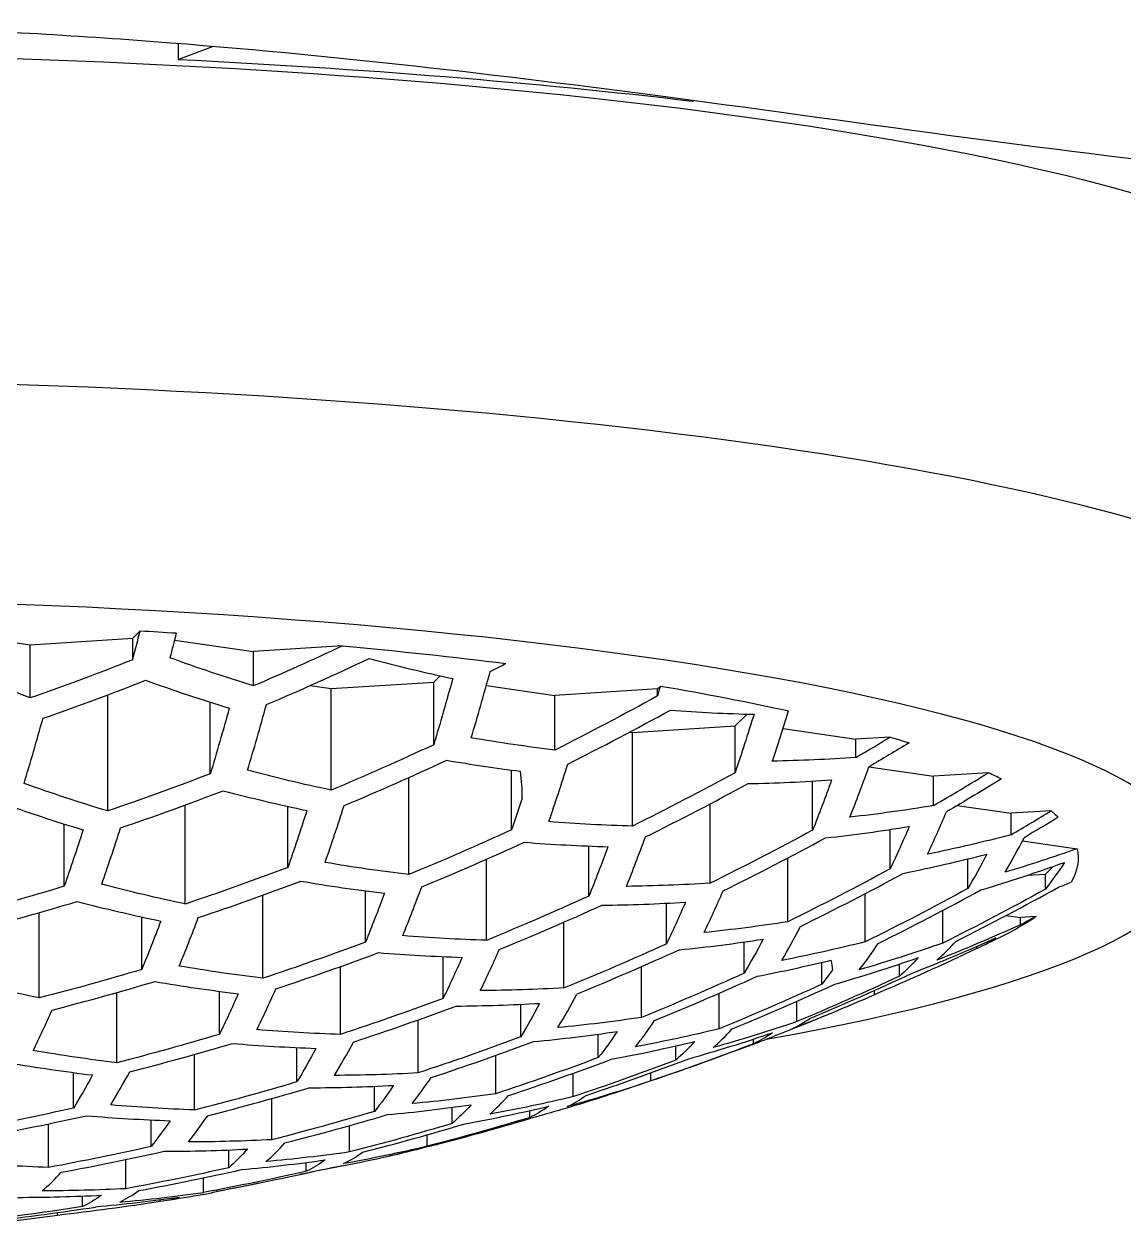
# Model space of a CAD drawing. Header units: millimetres. Extents: x 240 to 1080, y -29 to 565.
# Drawn here: x 377.2 to 383.01, y 332.23 to 338.58 of the extents above; entities that cross this region are included whole.
import ezdxf

# ---------------------------------------------------------------- set-up
doc = ezdxf.new("R2010")
doc.units = ezdxf.units.MM
doc.header["$LTSCALE"] = 0.75

msp = doc.modelspace()

# ---------------------------------------------------------------- linework, layer by layer
for p, q in [((378.0134, 338.3891), (378.0134, 338.4726)), ((378.1971, 338.4576), (378.0134, 338.3891)), ((380.7323, 338.169), (380.7386, 338.1713)), ((376.8261, 335.3538), (377.2293, 335.295)), ((377.2293, 335.295), (377.7718, 335.3293)), ((377.7718, 335.3293), (377.8115, 335.3685)), ((377.7718, 335.2149), (377.7718, 335.3293)), ((377.9932, 335.3197), (378.411, 335.2589)), ((377.2293, 335.0132), (377.2293, 335.295)), ((378.8814, 335.2886), (378.411, 335.2589)), ((378.411, 335.0774), (378.411, 335.2589)), ((379.364, 335.0973), (379.3974, 335.1302)), ((378.7113, 335.0791), (378.8214, 335.063)), ((378.8214, 335.063), (379.364, 335.0973)), ((378.8214, 334.526), (378.8214, 335.063)), ((379.364, 334.766), (379.364, 335.0973)), ((379.6424, 335.0797), (380.0047, 335.027)), ((380.5472, 335.0612), (380.5625, 335.0763)), ((377.6397, 334.4158), (377.6397, 335.0296)), ((380.5472, 335.0612), (380.0047, 335.027)), ((380.0047, 334.7379), (380.0047, 335.027)), ((380.5472, 335.0239), (380.5472, 335.0612)), ((378.1822, 334.6127), (378.1822, 334.9904)), ((380.9576, 334.8654), (381.021, 334.9279)), ((380.4014, 334.8331), (380.4151, 334.8311)), ((380.4151, 334.8311), (380.9576, 334.8654)), ((380.4151, 334.3358), (380.4151, 334.8311)), ((380.9576, 334.6182), (380.9576, 334.8654)), ((381.2113, 334.8511), (381.5969, 334.795)), ((381.778, 334.8064), (381.5969, 334.795)), ((381.5969, 334.6987), (381.5969, 334.795)), ((379.7744, 334.3157), (379.7744, 334.632)), ((381.6652, 334.649), (382.0073, 334.5991)), ((379.2319, 334.0793), (379.2319, 334.5923)), ((381.368, 334.3144), (381.368, 334.5732)), ((382.2974, 334.6175), (382.0073, 334.5991)), ((382.0073, 334.444), (382.0073, 334.5991)), ((378.0501, 333.9239), (378.0501, 334.4476)), ((378.5926, 334.1176), (378.5926, 334.4398)), ((380.8255, 334.034), (380.8255, 334.4532)), ((382.1328, 334.4448), (382.4177, 334.4033)), ((382.6302, 334.4168), (382.4177, 334.4033)), ((382.4177, 334.2902), (382.4177, 334.4033)), ((377.4094, 334.0177), (377.4094, 334.347)), ((381.7785, 334.1103), (381.7785, 334.3179)), ((382.4779, 334.2586), (382.7671, 334.2164)), ((380.1848, 333.9661), (380.1848, 334.2302)), ((379.6423, 333.7318), (379.6423, 334.1604)), ((381.2359, 333.83), (381.2359, 334.1668)), ((382.1889, 334.0057), (382.1889, 334.1627)), ((382.5993, 334.0822), (382.6404, 334.1227)), ((382.5044, 334.0762), (382.5993, 334.0822)), ((382.5993, 334.0026), (382.5993, 334.0822)), ((379.003, 333.723), (379.003, 333.9933)), ((378.4605, 333.5314), (378.4605, 333.9708)), ((380.5953, 333.714), (380.5953, 333.9279)), ((381.6463, 333.7239), (381.6463, 333.9792)), ((377.2773, 333.427), (377.2773, 333.8785)), ((382.0568, 333.7173), (382.0568, 333.8906)), ((382.3915, 333.8631), (382.4672, 333.8521)), ((382.5504, 333.8573), (382.4672, 333.8521)), ((377.8199, 333.578), (377.8199, 333.8552)), ((380.0527, 333.4805), (380.0527, 333.828)), ((382.4672, 333.8146), (382.4672, 333.8521)), ((381.0057, 333.5584), (381.0057, 333.723)), ((382.237, 333.6884), (382.237, 333.7003)), ((379.4135, 333.4248), (379.4135, 333.6455)), ((381.4161, 333.5), (381.4161, 333.6151)), ((381.8265, 333.5416), (381.8265, 333.6062)), ((378.8709, 333.2344), (378.8709, 333.5932)), ((380.4631, 333.3243), (380.4631, 333.5922)), ((377.6878, 333.0848), (377.6878, 333.4558)), ((378.2303, 333.2346), (378.2303, 333.4624)), ((380.8736, 333.264), (380.8736, 333.4523)), ((381.6944, 333.4441), (381.6944, 333.4668)), ((379.8239, 333.2212), (379.8239, 333.3934)), ((381.284, 333.3023), (381.284, 333.4095)), ((379.2814, 333.0308), (379.2814, 333.3113)), ((380.2343, 333.1119), (380.2343, 333.236)), ((378.6407, 332.9848), (378.6407, 333.1647)), ((380.6447, 333.0986), (380.6447, 333.1739)), ((381.0552, 333.1849), (381.0552, 333.2098)), ((378.0982, 332.8354), (378.0982, 333.1287)), ((379.6918, 332.9206), (379.6918, 333.1233)), ((377.4589, 332.8449), (377.4589, 333.0327)), ((380.5126, 332.9886), (380.5126, 333.0315)), ((380.1022, 332.9053), (380.1022, 333.0294)), ((379.0511, 332.8276), (379.0511, 332.9602)), ((378.5086, 332.6779), (378.5086, 332.8944)), ((379.4616, 332.7635), (379.4616, 332.8486)), ((377.8693, 332.6415), (377.8693, 332.7824)), ((379.872, 332.7953), (379.872, 332.8315)), ((377.3268, 332.5312), (377.3268, 332.7614)), ((378.919, 332.6129), (378.919, 332.7524)), ((379.3294, 332.6428), (379.3294, 332.7037)), ((378.2798, 332.5295), (378.2798, 332.6237)), ((377.7358, 332.4186), (377.7358, 332.5729)), ((378.6902, 332.5107), (378.6902, 332.5573)), ((378.1463, 332.3989), (378.1463, 332.4761)), ((377.507, 332.3238), (377.507, 332.38)), ((377.9174, 332.3507), (377.9174, 332.3589)), ((377.3749, 332.2778), (377.3749, 332.2924))]:
    msp.add_line(p, q)
at = {"extrusion": (0, 0, -1)}
for start, end in [(244.07519, 244.46649), (247.6854, 248.81301), (249.31664, 252.18274), (255.63461, 256.4031), (260.21135, 260.96516)]:
    msp.add_arc((-375.4725, 347.8832), 15.7243, start, end, dxfattribs=at)
for centre, major_axis, ratio, start_param, end_param in [((375.4725, 336.8759), (-8.9, 0), 0.173648, 0, 3.141593), ((375.4725, 336.8266), (-9.35, 0), 0.173648, 1.846005, 2.168253), ((375.4725, 334.1677), (-7.3, 0), 0.173648, 1.896958, 1.924737), ((376.7554, 347.8439), (0.4796, 15.663), 0.17101, 2.48826, 2.502239), ((373.7966, 348.6828), (6.4337, 13.4853), 0.925417, 2.295005, 2.330708), ((375.4725, 334.1677), (-7.3, 0), 0.173648, 2.056662, 2.196156), ((379.3952, 348.695), (2.9368, -14.1911), 0.754407, 0.464098, 0.504895), ((373.5914, 348.7807), (6.3432, 13.2955), 0.925417, 2.358806, 2.399665), ((379.7808, 348.7748), (2.8826, -13.9291), 0.754414, 0.393778, 0.434811), ((378.3311, 347.7957), (0.473, 15.4469), 0.17101, 2.528492, 2.569328), ((379.5141, 347.7595), (0.4646, 15.1722), 0.17101, 2.55539, 2.561711), ((375.4725, 334.1677), (-7.3, 0), 0.173648, 2.34236, 2.48194), ((374.4123, 348.389), (6.638, 13.9134), 0.925417, 2.228274, 2.269236), ((377.1493, 347.8319), (0.4784, 15.6246), 0.17101, 2.533782, 2.574065), ((380.105, 347.7414), (0.4592, 14.9972), 0.17101, 2.590033, 2.631057), ((374.207, 348.4869), (6.5808, 13.7934), 0.925417, 2.298295, 2.338473), ((379.7818, 348.775), (2.8824, -13.9285), 0.754407, 0.247272, 0.287866), ((375.0963, 348.0627), (6.7543, 14.1571), 0.925417, 2.187507, 2.203674), ((375.4725, 334.1677), (-7.3, 0), 0.173648, 2.613492, 2.641265), ((379.7818, 348.775), (2.8824, -13.9285), 0.754407, 0.100364, 0.141399), ((379.3952, 348.695), (2.9368, -14.1911), 0.754407, 0.319438, 0.359384), ((373.3615, 335.3236), (-6.4505, 1.0842), 0.454685, 3.012548, 3.059661), ((379.0095, 348.6152), (2.9851, -14.4245), 0.754407, 0.389432, 0.429026), ((374.0018, 348.5849), (6.5128, 13.651), 0.925417, 2.367045, 2.406752), ((374.8227, 348.1932), (6.7213, 14.0879), 0.925417, 2.234059, 2.274416), ((380.6959, 347.7233), (0.453, 14.7959), 0.17101, 2.659231, 2.699875), ((375.5067, 347.8669), (6.7708, 14.1916), 0.925417, 2.182837, 2.204883), ((378.922, 347.7776), (0.4691, 15.3221), 0.17101, 2.616026, 2.638443), ((379.396, 348.6952), (2.9368, -14.1906), 0.754414, 0.030279, 0.071081), ((377.7402, 347.8138), (0.476, 15.5475), 0.17101, 2.603957, 2.643341), ((375.9171, 347.6711), (6.7477, 14.1433), 0.925417, 2.189394, 2.203187), ((375.4725, 334.1677), (-7.3, 0), 0.173648, 2.94379, 2.971565), ((376.5571, 347.85), (0.4801, 15.6784), 0.17101, 2.607153, 2.646167), ((374.6175, 348.2911), (6.6848, 14.0114), 0.925417, 2.304273, 2.343746), ((379.3961, 348.6952), (2.9367, -14.1906), 0.754407, 0.175807, 0.215755), ((375.2331, 347.9974), (6.7642, 14.1778), 0.925417, 2.236977, 2.27703), ((381.2868, 347.7052), (0.446, 14.5671), 0.17101, 2.728348, 2.768907), ((379.0104, 348.6154), (2.985, -14.424), 0.754407, 6.244156, 6.285019), ((379.5129, 347.7595), (0.4646, 15.1726), 0.17101, 2.667096, 2.706647), ((381.8777, 347.6871), (0.4381, 14.3095), 0.17101, 2.79815, 2.838915), ((378.6247, 348.5355), (3.0276, -14.6301), 0.754407, 6.180562, 6.216061), ((375.4725, 334.1677), (-7.3, 0), 0.173648, 3.103118, 3.242694), ((374.4123, 348.389), (6.638, 13.9134), 0.925417, 2.372844, 2.411742), ((379.0095, 348.6152), (2.9851, -14.4245), 0.754407, 0.248026, 0.287224), ((382.4686, 347.669), (0.4293, 14.0216), 0.17101, 2.869456, 2.91073), ((375.6435, 347.8016), (6.7675, 14.1847), 0.925417, 2.237199, 2.277229), ((374.207, 348.4869), (6.5808, 13.7934), 0.925417, 2.440706, 2.479299), ((378.6239, 348.5354), (3.0277, -14.6305), 0.754407, 0.317885, 0.356625), ((379.0104, 348.6154), (2.985, -14.424), 0.754407, 0.106165, 0.145762), ((376.054, 347.6058), (6.7312, 14.1087), 0.925417, 2.234738, 2.275024), ((376.4644, 347.41), (6.6547, 13.9485), 0.925417, 2.22945, 2.270289), ((378.3311, 347.7957), (0.473, 15.4469), 0.17101, 2.672532, 2.711325), ((375.0279, 348.0953), (6.7476, 14.1434), 0.925415, 2.307799, 2.346858), ((380.104, 347.7414), (0.459, 14.9976), 0.170948, 2.735323, 2.774664), ((375.4725, 334.1677), (-7.3, 0), 0.173648, 3.388898, 3.484686), ((376.8748, 347.2142), (6.5367, 13.701), 0.925417, 2.25639, 2.26274), ((377.148, 347.8319), (0.4784, 15.6247), 0.17101, 2.676002, 2.714319), ((378.6247, 348.5355), (3.0276, -14.6301), 0.754407, 0.037547, 0.077066), ((377.4677, 348.2961), (3.1239, -15.0951), 0.754407, 6.113744, 6.154706), ((378.6239, 348.5354), (3.0277, -14.6305), 0.754407, 0.178629, 0.217369), ((380.6946, 347.7233), (0.453, 14.7963), 0.17101, 2.803724, 2.843118), ((382.4673, 347.669), (0.4293, 14.0222), 0.17101, 3.017841, 3.059111), ((374.8227, 348.1932), (6.7213, 14.0879), 0.925417, 2.376576, 2.414955), ((375.5067, 347.8669), (6.7708, 14.1916), 0.925417, 2.309067, 2.347976), ((378.2391, 348.4557), (3.0649, -14.81), 0.754407, 6.252404, 6.292113), ((377.8534, 348.3759), (3.0969, -14.9648), 0.754407, 6.183654, 6.223834), ((377.08, 347.1163), (6.4613, 13.5431), 0.925415, 2.291178, 2.332199), ((378.922, 347.7776), (0.4691, 15.3221), 0.17101, 2.740237, 2.778708), ((375.4725, 333.5694), (-6, 0), 0.173648, 3.086802, 3.135757), ((381.8764, 347.6871), (0.4382, 14.3101), 0.17101, 2.944152, 2.984481), ((374.6175, 348.2911), (6.6848, 14.0114), 0.925417, 2.444263, 2.48223), ((378.2382, 348.4555), (3.065, -14.8104), 0.754407, 0.248541, 0.286717), ((375.8487, 347.7037), (6.7543, 14.1571), 0.925417, 2.308161, 2.347177), ((376.6696, 347.3121), (6.601, 13.8359), 0.925415, 2.299479, 2.339518), ((381.2855, 347.7052), (0.446, 14.5676), 0.17101, 2.890503, 2.912798), ((377.8517, 348.3756), (3.097, -14.9654), 0.754407, 0.316811, 0.354679), ((378.2381, 348.4556), (3.065, -14.8104), 0.754414, 0.110467, 0.14901), ((376.2592, 347.5079), (6.6981, 14.0393), 0.925417, 2.305023, 2.344408), ((377.7389, 347.8138), (0.4761, 15.5477), 0.17101, 2.743596, 2.781484), ((375.2331, 347.9974), (6.7642, 14.1778), 0.925417, 2.378461, 2.416578), ((376.6955, 348.1363), (3.1632, -15.2849), 0.754407, 6.119593, 6.159948), ((379.5128, 347.7595), (0.4646, 15.1726), 0.17101, 2.807741, 2.84614), ((377.8525, 348.3757), (3.097, -14.9651), 0.754407, 0.04284, 0.081435), ((377.0812, 348.2161), (3.1459, -15.2018), 0.754407, 6.189696, 6.229169), ((375.0279, 348.0953), (6.7476, 14.1434), 0.925415, 2.446366, 2.483964), ((377.8525, 348.3757), (3.097, -14.9651), 0.754407, 0.180627, 0.218496), ((380.1037, 347.7414), (0.4592, 14.9976), 0.17101, 2.875705, 2.914279), ((377.4669, 348.2959), (3.1239, -15.0954), 0.754407, 6.258265, 6.297164), ((381.2855, 347.7052), (0.446, 14.5676), 0.17101, 3.015839, 3.055556), ((378.33, 347.7957), (0.4728, 15.4471), 0.170948, 2.810612, 2.848317), ((375.6435, 347.8016), (6.7675, 14.1847), 0.925417, 2.378605, 2.416702), ((376.8748, 347.2142), (6.5367, 13.701), 0.925417, 2.368168, 2.407718), ((380.6946, 347.7233), (0.453, 14.7963), 0.17101, 2.944818, 2.983822), ((377.466, 348.2957), (3.124, -15.0956), 0.754407, 0.248952, 0.286407), ((376.054, 347.6058), (6.7312, 14.1087), 0.925417, 2.377015, 2.415333), ((376.4644, 347.41), (6.6547, 13.9485), 0.925417, 2.373602, 2.412394), ((377.148, 347.8319), (0.4784, 15.6247), 0.17101, 2.812361, 2.849628), ((377.4669, 348.2959), (3.1239, -15.0954), 0.754407, 0.113462, 0.151263), ((376.3098, 348.0565), (3.1756, -15.3452), 0.754407, 6.193225, 6.232283), ((375.5067, 347.8669), (6.7708, 14.1916), 0.925417, 2.447119, 2.484583), ((378.9207, 347.7776), (0.4692, 15.3224), 0.17101, 2.877641, 2.915393), ((377.0812, 348.2161), (3.1459, -15.2018), 0.754407, 0.046402, 0.08437), ((376.6955, 348.1363), (3.1632, -15.2849), 0.754407, 6.262002, 6.30038), ((375.2331, 347.9974), (6.7641, 14.1779), 0.925416, 2.514224, 2.551402), ((377.0803, 348.2159), (3.1461, -15.202), 0.754414, 0.182037, 0.219314), ((379.5116, 347.7595), (0.4646, 15.1729), 0.17101, 2.945355, 2.983391), ((380.1024, 347.7414), (0.4592, 14.9981), 0.17101, 3.014414, 3.052985), ((377.7389, 347.8138), (0.4761, 15.5477), 0.17101, 2.878901, 2.916103), ((375.8487, 347.7037), (6.7543, 14.1571), 0.925417, 2.446579, 2.484139), ((376.6696, 347.3121), (6.601, 13.8359), 0.925415, 2.441413, 2.479882), ((376.2592, 347.5079), (6.6981, 14.0393), 0.925417, 2.44471, 2.482599), ((376.6947, 348.1361), (3.1632, -15.2851), 0.754407, 0.11544, 0.152763), ((375.6435, 347.8016), (6.7675, 14.1847), 0.925417, 2.514297, 2.55136), ((378.3298, 347.7957), (0.473, 15.4471), 0.17101, 2.945693, 2.983053), ((376.309, 348.0563), (3.1756, -15.3453), 0.754407, 0.048554, 0.086152), ((375.9233, 347.9765), (3.1834, -15.3828), 0.754407, 6.26394, 6.302056), ((379.5115, 347.7595), (0.4646, 15.1729), 0.17101, 3.082551, 3.111288), ((376.309, 348.0563), (3.1756, -15.3453), 0.754407, 0.18284, 0.219767), ((376.054, 347.6058), (6.7312, 14.1087), 0.925416, 2.513477, 2.550841), ((376.8748, 347.2142), (6.5366, 13.701), 0.925416, 2.52441, 2.54039), ((378.9207, 347.7776), (0.4692, 15.3224), 0.17101, 3.013354, 3.051105), ((376.4644, 347.41), (6.6547, 13.9485), 0.925416, 2.511716, 2.549517), ((375.9225, 347.9763), (3.1834, -15.3828), 0.754408, 0.116465, 0.153549), ((375.1511, 347.8167), (3.185, -15.3903), 0.754408, 6.274405, 6.295832), ((376.6696, 347.3121), (6.601, 13.8359), 0.925417, 2.578854, 2.616605), ((377.7376, 347.8138), (0.4761, 15.5479), 0.17101, 3.012693, 3.049895), ((375.4082, 347.8699), (3.1865, -15.3978), 0.754407, 0.049363, 0.086828), ((378.3285, 347.7958), (0.473, 15.4474), 0.17101, 3.080493, 3.118196), ((374.7655, 347.7369), (3.1788, -15.3604), 0.754407, 0.048823, 0.086382), ((376.2592, 347.5079), (6.6981, 14.0393), 0.925417, 2.580114, 2.617316)]:
    msp.add_ellipse(centre, major_axis=major_axis, ratio=ratio, start_param=start_param, end_param=end_param, dxfattribs=at)
for centre, major_axis, ratio, start_param, end_param in [((375.4725, 335.1525), (8.9, 0), 0.173648, 6.105932, 9.602032), ((375.4725, 334.1677), (7.9, 0), 0.173648, 5.509136, 10.198852), ((376.5584, 347.85), (-0.4801, -15.6783), 0.17101, 0.638867, 0.655226), ((373.865, 348.6501), (-6.4614, -13.5431), 0.925417, 0.809399, 0.850419), ((380.038, 348.828), (-2.843, 13.7377), 0.754407, 2.779175, 2.820446), ((374.0702, 348.5522), (-6.5367, -13.701), 0.925417, 0.878853, 0.885203), ((378.5293, 347.7896), (-0.4718, -15.4077), 0.17101, 0.57338, 0.614341), ((373.6598, 348.748), (-6.3747, -13.3615), 0.925417, 0.740582, 0.781222), ((379.6523, 348.7482), (-2.9013, 14.0197), 0.754407, 2.707868, 2.748629), ((377.3463, 347.8258), (-0.4777, -15.6015), 0.17101, 0.568135, 0.60849), ((374.4807, 348.3564), (-6.6547, -13.9485), 0.925417, 0.871304, 0.912143), ((380.0389, 348.8282), (-2.8428, 13.7371), 0.754407, 2.927556, 2.968829), ((380.302, 347.7353), (-0.4572, -14.9331), 0.17101, 0.512023, 0.547522), ((376.1645, 347.862), (-0.4808, -15.7013), 0.17101, 0.565518, 0.605567), ((375.0279, 348.0953), (-6.7476, -14.1434), 0.925415, 0.938401, 0.952193), ((374.2755, 348.4543), (-6.601, -13.8359), 0.925417, 0.80208, 0.842118), ((379.6523, 348.7482), (-2.9013, 14.0197), 0.754407, 2.853805, 2.889316), ((379.1202, 347.7715), (-0.4677, -15.2747), 0.17101, 0.504252, 0.544432), ((380.8929, 347.7172), (-0.4508, -14.7227), 0.17101, 0.443064, 0.483929), ((374.8911, 348.1606), (-6.7312, -14.1087), 0.925417, 0.866569, 0.906855), ((379.6532, 348.7484), (-2.9012, 14.0191), 0.754407, 2.999371, 3.040136), ((375.4383, 347.8995), (-6.7707, -14.1916), 0.925417, 0.936709, 0.958754), ((375.4725, 334.1677), (7.3, 0), 0.173648, 0.335365, 0.36276), ((374.0702, 348.5522), (-6.5367, -13.701), 0.925417, 0.733875, 0.773424), ((379.2667, 348.6684), (-2.9535, 14.272), 0.754407, 2.782729, 2.822446), ((378.8801, 348.5884), (-3, 14.4966), 0.754407, 2.713325, 2.752719), ((377.9372, 347.8077), (-0.4751, -15.5166), 0.17101, 0.498914, 0.538387), ((381.4838, 347.6991), (-0.4435, -14.4845), 0.17101, 0.373815, 0.414617), ((375.8487, 347.7037), (-6.7543, -14.1571), 0.925417, 0.937918, 0.954086), ((376.7554, 347.8439), (-0.4796, -15.663), 0.17101, 0.495802, 0.53486), ((379.2675, 348.6686), (-2.9534, 14.2715), 0.754407, 3.069379, 3.109938), ((374.6859, 348.2585), (-6.6981, -14.0393), 0.925417, 0.797187, 0.836571), ((379.2667, 348.6684), (-2.9535, 14.272), 0.754404, 2.925489, 2.965208), ((379.7111, 347.7534), (-0.4629, -15.1168), 0.17101, 0.435972, 0.475681), ((375.3015, 347.9648), (-6.7675, -14.1847), 0.925417, 0.864364, 0.904393), ((382.0747, 347.6811), (-0.4353, -14.217), 0.17101, 0.303498, 0.344534), ((378.8819, 348.5887), (-2.9998, 14.4957), 0.754407, 3.138411, 3.179055), ((378.4962, 348.5089), (-3.0406, 14.6929), 0.754407, 3.207228, 3.248252), ((375.7119, 347.769), (-6.7642, -14.1778), 0.925417, 0.864563, 0.904616), ((374.4807, 348.3564), (-6.6547, -13.9485), 0.925417, 0.729198, 0.767991), ((378.881, 348.5886), (-2.9999, 14.4961), 0.754407, 2.854464, 2.893468), ((378.5281, 347.7896), (-0.4718, -15.408), 0.17101, 0.43092, 0.469819), ((380.302, 347.7353), (-0.4572, -14.9331), 0.17101, 0.367834, 0.407353), ((376.1224, 347.5732), (-6.7213, -14.0879), 0.925417, 0.867177, 0.907534), ((376.5328, 347.3774), (-6.638, -13.9134), 0.925417, 0.872357, 0.913318), ((378.1105, 348.4291), (-3.0761, 14.8644), 0.754407, 3.276574, 3.282895), ((374.2755, 348.4543), (-6.601, -13.8359), 0.925417, 0.661717, 0.700185), ((378.4945, 348.5086), (-3.0408, 14.6937), 0.754407, 2.785301, 2.823874), ((378.881, 348.5886), (-2.9999, 14.4961), 0.754407, 2.995167, 3.034563), ((375.0963, 348.0627), (-6.7543, -14.1571), 0.925417, 0.794417, 0.833431), ((377.3463, 347.8258), (-0.4777, -15.6015), 0.17101, 0.427705, 0.466084), ((380.8929, 347.7172), (-0.4508, -14.7227), 0.17101, 0.299137, 0.338734), ((378.4953, 348.5088), (-3.0407, 14.6933), 0.754407, 3.063644, 3.102986), ((377.3383, 348.2693), (-3.1318, 15.1335), 0.754404, 3.26896, 3.309797), ((374.8911, 348.1606), (-6.7312, -14.1087), 0.925417, 0.72626, 0.764578), ((378.4953, 348.5088), (-3.0407, 14.6933), 0.754407, 2.924008, 2.962581), ((379.1189, 347.7716), (-0.4677, -15.275), 0.17101, 0.363463, 0.40206), ((375.4383, 347.8995), (-6.7707, -14.1916), 0.925417, 0.793615, 0.832526), ((381.4838, 347.6991), (-0.4435, -14.4845), 0.17101, 0.229146, 0.269093), ((382.0747, 347.6811), (-0.4353, -14.217), 0.17101, 0.157035, 0.197628), ((378.1096, 348.4289), (-3.0762, 14.8647), 0.754407, 3.131639, 3.166441), ((377.724, 348.3491), (-3.1065, 15.0112), 0.754404, 3.199844, 3.239883), ((375.9171, 347.6711), (-6.7477, -14.1433), 0.925417, 0.79474, 0.833798), ((376.738, 347.2794), (-6.5808, -13.7934), 0.925417, 0.803123, 0.843301), ((374.6859, 348.2585), (-6.6981, -14.0393), 0.925417, 0.658996, 0.696884), ((378.1088, 348.4288), (-3.0762, 14.8651), 0.754404, 2.854896, 2.892932), ((376.3276, 347.4753), (-6.6848, -14.0114), 0.925417, 0.797849, 0.837322), ((377.9372, 347.8077), (-0.4751, -15.5166), 0.17101, 0.360529, 0.398497), ((379.7098, 347.7535), (-0.4629, -15.1171), 0.17101, 0.295888, 0.334431), ((376.7541, 347.844), (-0.4796, -15.6631), 0.17101, 0.358747, 0.396345), ((375.3015, 347.9648), (-6.7675, -14.1847), 0.925417, 0.724891, 0.762988), ((378.1096, 348.4289), (-3.0762, 14.8647), 0.754407, 2.992145, 3.030544), ((380.3007, 347.7354), (-0.4572, -14.9335), 0.17101, 0.227529, 0.266269), ((381.4825, 347.6992), (-0.4435, -14.485), 0.17101, 0.085515, 0.125461), ((377.724, 348.3491), (-3.1065, 15.0112), 0.754407, 3.059578, 3.098048), ((376.9526, 348.1895), (-3.1522, 15.2321), 0.754407, 3.194945, 3.234329), ((380.8916, 347.7173), (-0.4508, -14.7232), 0.17101, 0.157674, 0.196872), ((376.567, 348.1097), (-3.1678, 15.3075), 0.754407, 3.26422, 3.267105), ((375.0963, 348.0627), (-6.7543, -14.1571), 0.925417, 0.657455, 0.695012), ((377.7231, 348.349), (-3.1066, 15.0115), 0.754407, 2.922892, 2.960645), ((378.528, 347.7896), (-0.4718, -15.408), 0.17101, 0.293637, 0.331439), ((375.7119, 347.769), (-6.7642, -14.1778), 0.925417, 0.725014, 0.763131), ((377.3383, 348.2693), (-3.1318, 15.1335), 0.754407, 3.12696, 3.165753), ((376.9432, 347.1815), (-6.5128, -13.651), 0.925417, 0.767403, 0.774548), ((376.1224, 347.5732), (-6.7213, -14.0879), 0.925417, 0.726638, 0.765017), ((376.5328, 347.3774), (-6.638, -13.9134), 0.925417, 0.729851, 0.768749), ((377.3375, 348.2691), (-3.1319, 15.1337), 0.754406, 2.855232, 2.892593), ((377.345, 347.8259), (-0.4777, -15.6017), 0.17101, 0.292134, 0.32946), ((375.4383, 347.8995), (-6.7707, -14.1916), 0.925417, 0.657008, 0.694474), ((379.1189, 347.7716), (-0.4677, -15.275), 0.17101, 0.226403, 0.264272), ((377.3375, 348.2691), (-3.1319, 15.1337), 0.754407, 2.989984, 3.027689), ((379.7098, 347.7535), (-0.4629, -15.1171), 0.17101, 0.158183, 0.196359), ((376.1805, 348.0297), (-3.1787, 15.3603), 0.754404, 3.192121, 3.222376), ((380.3007, 347.7354), (-0.4572, -14.9335), 0.17101, 0.088276, 0.127015), ((376.9518, 348.1893), (-3.1523, 15.2323), 0.754407, 3.056802, 3.094692), ((376.5661, 348.1095), (-3.1678, 15.3077), 0.754404, 3.123969, 3.162286), ((375.3015, 347.9648), (-6.7675, -14.1847), 0.925417, 0.590135, 0.627297), ((376.9518, 348.1893), (-3.1523, 15.2323), 0.754408, 2.922182, 2.959384), ((377.9359, 347.8078), (-0.4751, -15.5169), 0.17101, 0.225585, 0.262862), ((375.9171, 347.6711), (-6.7477, -14.1433), 0.925417, 0.657635, 0.695232), ((376.738, 347.2794), (-6.5808, -13.7934), 0.925417, 0.662296, 0.700888), ((376.3276, 347.4753), (-6.6848, -14.0114), 0.925417, 0.659364, 0.697331), ((378.5267, 347.7897), (-0.4718, -15.4083), 0.17101, 0.158491, 0.195947), ((379.7085, 347.7535), (-0.4629, -15.1175), 0.17101, 0.049381, 0.058606), ((375.7119, 347.769), (-6.765, -14.1775), 0.925432, 0.590244, 0.627424), ((376.5661, 348.1095), (-3.1679, 15.3077), 0.754407, 2.988658, 3.025925), ((375.7948, 347.9499), (-3.1849, 15.3903), 0.754407, 3.122597, 3.160692), ((379.1176, 347.7716), (-0.4677, -15.2754), 0.17101, 0.090219, 0.128088), ((376.1804, 348.0297), (-3.1787, 15.3603), 0.754407, 3.05526, 3.09282), ((377.3436, 347.8259), (-0.4777, -15.6018), 0.17101, 0.158677, 0.195667), ((376.1222, 347.5732), (-6.7221, -14.0876), 0.925432, 0.59098, 0.628401), ((376.5326, 347.3774), (-6.6388, -13.913), 0.925432, 0.592432, 0.630331), ((377.9345, 347.8078), (-0.4751, -15.5171), 0.17101, 0.09153, 0.128806), ((375.5368, 347.8965), (-3.1865, 15.3978), 0.754408, 3.054762, 3.092228), ((378.5254, 347.7897), (-0.4718, -15.4085), 0.17101, 0.03491, 0.060808), ((375.7939, 347.9497), (-3.185, 15.3903), 0.754407, 2.987991, 3.025055), ((376.3276, 347.4753), (-6.6848, -14.0114), 0.925417, 0.524375, 0.561651)]:
    msp.add_ellipse(centre, major_axis=major_axis, ratio=ratio, start_param=start_param, end_param=end_param)
msp.add_open_spline([(385.398, 337.7551), (384.8858, 337.7119), (384.2907, 337.7379), (382.7153, 337.8903), (381.6951, 338.0452), (379.7255, 338.3051), (378.8174, 338.412), (377.4175, 338.5179), (376.947, 338.5442), (376.1333, 338.5709), (375.792, 338.5764), (375.1066, 338.5759), (374.7629, 338.5698), (373.9355, 338.5414), (373.4538, 338.5134), (372.0135, 338.401), (371.0783, 338.2878), (369.1301, 338.0276), (368.1505, 337.8809), (366.6274, 337.7368), (366.0476, 337.7129), (365.547, 337.7551)], degree=3, knots=[0.000012, 0.000012, 0.000012, 0.000012, 0.271477, 0.271477, 0.635767, 0.635767, 0.920807, 0.920807, 1.062786, 1.062786, 1.164876, 1.164876, 1.267684, 1.267684, 1.413159, 1.413159, 1.707685, 1.707685, 2.059972, 2.059972, 2.32523, 2.32523, 2.32523, 2.32523])

doc.saveas('drawing.dxf')
